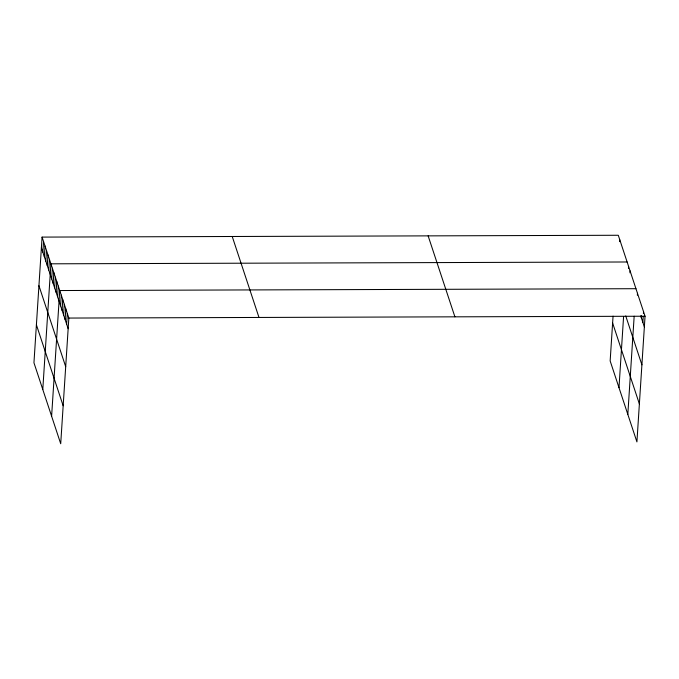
<?xml version="1.0" encoding="UTF-8"?>
<svg xmlns="http://www.w3.org/2000/svg" width="679" height="679" viewBox="0 0 679 679"><rect width="100%" height="100%" fill="white"/><g stroke="black" fill="none" stroke-linecap="round" stroke-linejoin="round"><path stroke-width="1.02" d="M42.081 237.098L33.95 362.773L60.711 443.735L68.842 318.061L42.081 237.098L618.289 235.265L645.05 316.227L636.919 441.902L610.158 360.939L613.061 316.142M42.862 252.206L43.549 241.546M44.33 256.662L45.018 246.002M45.807 261.118L46.495 250.458M47.275 265.565L47.963 254.905M48.744 270.021L49.44 259.361M42.785 389.491L50.908 263.817L627.116 261.984M51.689 278.925L52.385 268.264M53.166 283.381L53.853 272.72M54.634 287.837L55.322 277.176M56.111 292.284L56.798 281.624M57.579 296.74L58.267 286.08M51.612 416.21L59.744 290.536L635.951 288.702M60.567 305.779L61.254 295.119M62.086 310.371L62.774 299.711M63.605 314.954L64.293 304.294M65.116 319.546L65.804 308.886M66.635 324.129L67.323 313.477M619.63 241.656L619.757 239.712M618.993 387.658L623.594 316.465M628.465 268.375L628.593 266.431M629.934 272.822L630.061 270.887M627.82 414.377L634.169 316.227M637.343 295.229L637.471 293.286M641.324 317.713L641.451 315.769M642.843 322.296L643.217 316.482M643.412 313.579L643.531 311.644M68.842 318.061L645.05 316.227M640.721 315.879L644.363 326.888M625.741 315.939L641.91 364.844M612.611 322.983L639.38 403.946M428.135 235.868L454.905 316.83M232.226 236.496L258.988 317.458M41.385 247.759L68.155 328.721M38.932 285.706L65.693 366.677M36.403 324.817L63.164 405.779"/></g></svg>
